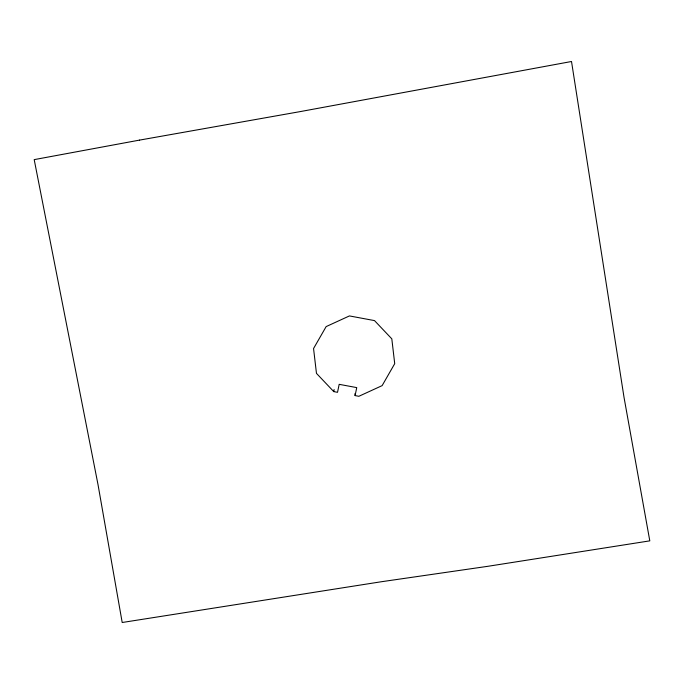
<?xml version="1.0" encoding="UTF-8"?>
<svg xmlns="http://www.w3.org/2000/svg" width="684" height="684" viewBox="0 0 684 684"><rect width="100%" height="100%" fill="white"/><g stroke="black" fill="none" stroke-linecap="round" stroke-linejoin="round"><path stroke-width="1.03" d="M333.766 391.607L316.47 373.37L313.554 348.532L326.148 326.593L349.43 315.923L374.507 320.599L391.812 338.845L394.719 363.674L382.134 385.622L358.852 396.293L355.09 395.583L356.74 387.606L339.178 384.331L337.528 392.308L333.766 391.607L334.117 389.529M355.064 393.471L355.09 395.583M139.536 140.109L34.2 159.628L98.034 484.717L122.197 622.5L381.347 581.742L487.889 566.301L649.8 540.856L624.047 397.489L571.516 61.5L300.122 111.62L139.536 140.109"/></g></svg>
